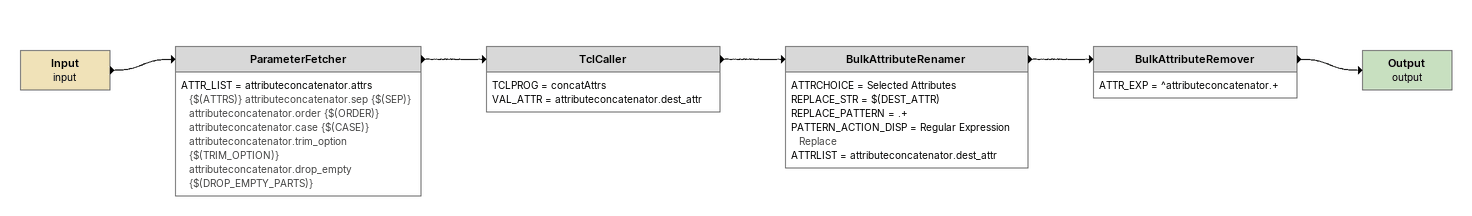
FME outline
Input (input)
    -> ParameterFetcher
ParameterFetcher
    ATTR_LIST = attributeconcatenator.attrs {$(ATTRS)} attributeconcatenator.sep {$(SEP)} attributeconcatenator.order {$(ORDER)} attributeconcatenator.case {$(CASE)} attributeconcatenator.trim_option {$(TRIM_OPTION)} attributeconcatenator.drop_empty {$(DROP_EMPTY_PARTS)}
    -> TclCaller
TclCaller
    TCLPROG = concatAttrs
    VAL_ATTR = attributeconcatenator.dest_attr
    -> BulkAttributeRenamer
BulkAttributeRenamer
    ATTRCHOICE = Selected Attributes
    REPLACE_STR = $(DEST_ATTR)
    REPLACE_PATTERN = .+
    PATTERN_ACTION_DISP = Regular Expression Replace
    ATTRLIST = attributeconcatenator.dest_attr
    -> BulkAttributeRemover
BulkAttributeRemover
    ATTR_EXP = ^attributeconcatenator.+
    -> Output (output)
Output (output)
